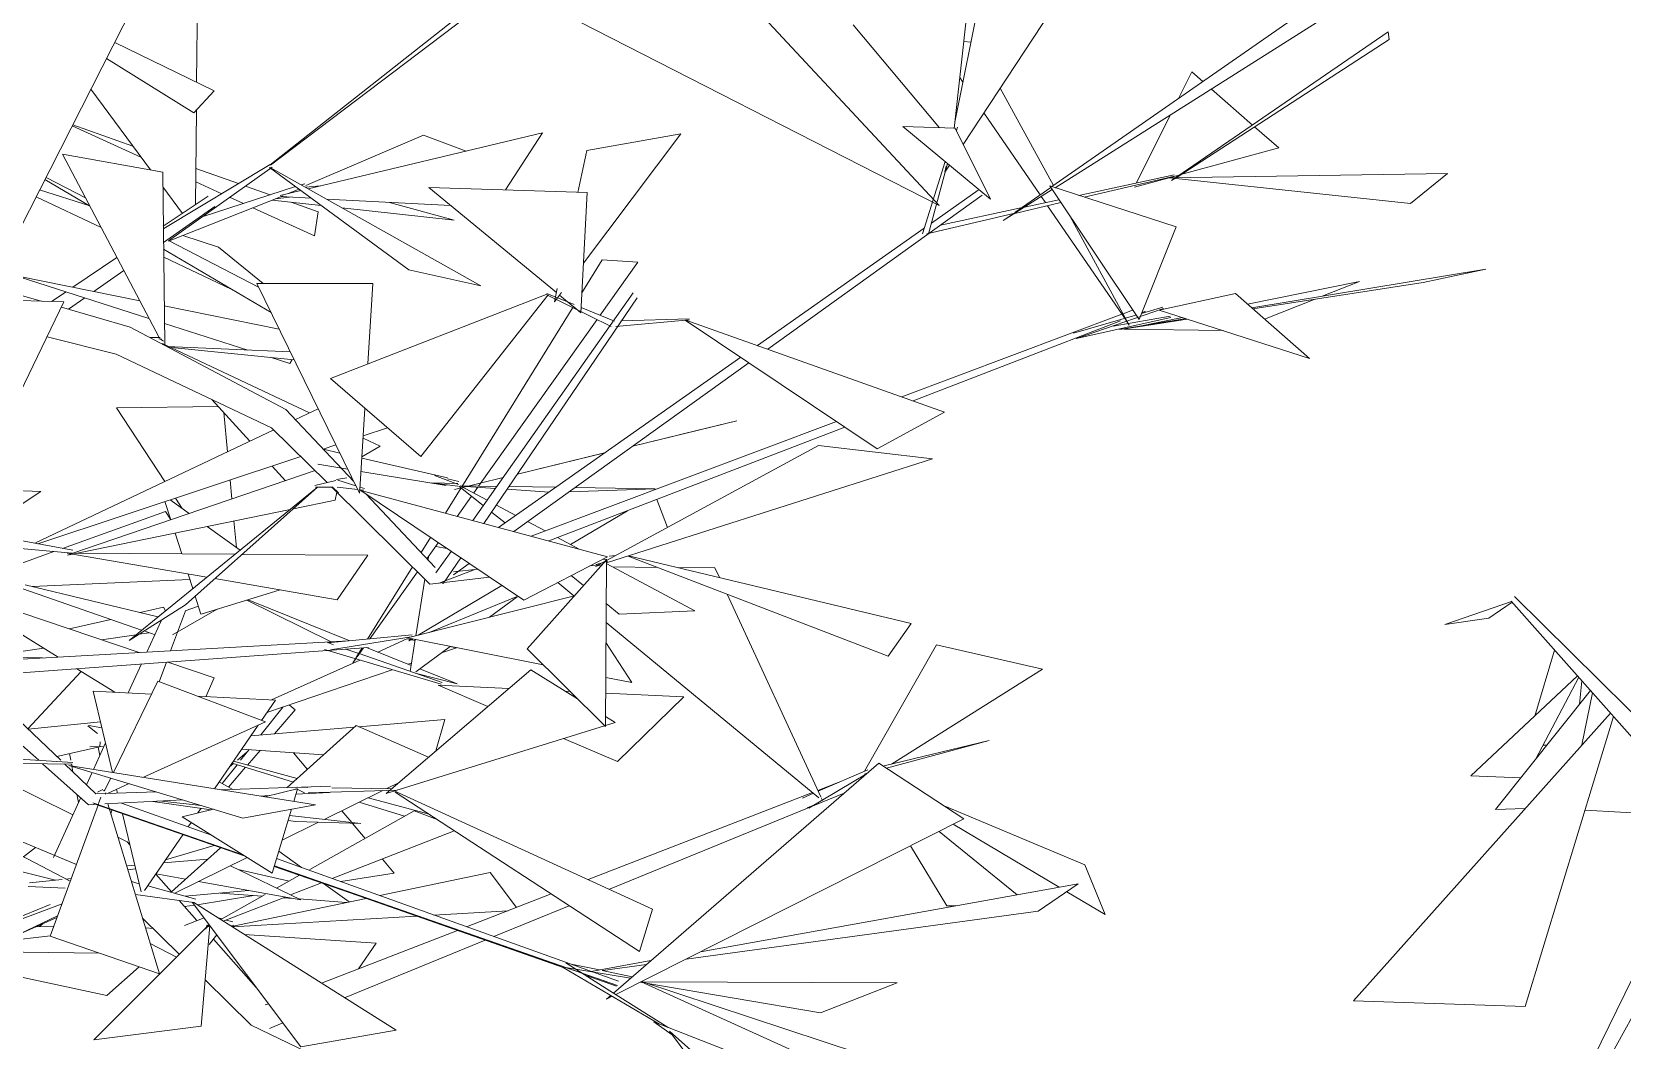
# Model space of a CAD drawing. Header units: millimetres. Extents: x 78096 to 288885, y -20632 to 149556.
# Drawn here: x 252579 to 253251, y 95013 to 95439 of the extents above; entities that cross this region are included whole.
import ezdxf

# ---------------------------------------------------------------- set-up
doc = ezdxf.new("R2010")
doc.units = ezdxf.units.MM
doc.layers.add('G-IMPT', color=8, linetype='Continuous', lineweight=9)
doc.layers.add('L-PLNT', color=71, linetype='Continuous', lineweight=9)

# ---------------------------------------------------------------- blocks, each defined once
blk = doc.blocks.new('ZZ-V - Tree Broadleaf 1 - 3dtree rotund SIMPLU-4826059-TOMH A-A')
at = {"layer": 'G-IMPT'}
for p, q in [((27292.96, 95501.29), (27272.88, 95400.96)), ((27345.53, 95496.75), (27276.35, 95391.52)), ((27160.34, 95479.49), (27266.14, 95365.81)), ((27447.93, 95467.09), (27313.85, 95373.72)), ((26952.56, 95417.8), (26952.9, 95454.07)), ((27081.87, 95457.17), (26983.79, 95382.83)), ((26925.96, 95450.21), (26866.84, 95334.24)), ((26983.61, 95382.99), (27069.84, 95450.76)), ((27266.14, 95365.81), (27101.29, 95449.96)), ((27278.09, 95448.05), (27272.58, 95398.31)), ((27266.32, 95398.63), (27229.95, 95442.07)), ((27430.77, 95446.29), (27315.24, 95373.27)), ((26959.99, 95414.17), (26918.03, 95434.65)), ((27276.65, 95435.07), (27279.63, 95434.69)), ((27455.92, 95439.06), (27364.41, 95376.31)), ((27456.33, 95435.9), (27366.26, 95377.51)), ((27455.92, 95439.06), (27456.33, 95435.9)), ((26914.54, 95427.8), (26951.42, 95404.89)), ((27372.87, 95422.21), (27367.27, 95410.92)), ((27377.58, 95418.1), (27372.87, 95422.21)), ((26907.93, 95414.84), (26933.03, 95380.8)), ((26959.99, 95414.17), (26951.42, 95404.89)), ((27274.96, 95419.76), (27276.26, 95417.86)), ((27292.03, 95415.36), (27314.46, 95374.15)), ((27398.61, 95399.76), (27381.19, 95414.95)), ((26952.07, 95366.13), (26952.45, 95406.01)), ((27285.14, 95404.89), (27308.86, 95370.25)), ((27363.82, 95403.98), (27349.58, 95375.31)), ((26929.01, 95386.24), (26900.05, 95399.39)), ((26925.65, 95390.8), (26900.26, 95399.79)), ((27048.39, 95395.42), (26998.69, 95374.14)), ((27098.6, 95396.4), (26999.69, 95372.8)), ((27066.47, 95388.73), (27048.39, 95395.42)), ((27098.6, 95396.4), (27083.05, 95372.31)), ((27157.08, 95396.01), (27115.93, 95341.34)), ((27117.37, 95388.97), (27157.08, 95396.01)), ((27287.87, 95368.47), (27250.8, 95399.11)), ((27272.9, 95398.43), (27250.8, 95399.11)), ((27287.87, 95368.47), (27272.9, 95398.43)), ((27273.9, 95398.82), (27273.52, 95397.43)), ((27409.73, 95390.06), (27399.45, 95399.02)), ((26895.88, 95387.46), (26936.67, 95309.98)), ((26895.88, 95387.46), (26938.22, 95379.87)), ((27117.37, 95388.97), (27113.59, 95371.32)), ((27409.73, 95390.06), (27368.32, 95378.84)), ((26939.1, 95307.01), (26938.22, 95379.87)), ((26983.61, 95383.06), (26938.77, 95356.1)), ((26984.46, 95382.01), (26940.61, 95350.78)), ((26970.24, 95375.02), (26952.22, 95381.4)), ((27042.24, 95338.6), (26983.29, 95381.83)), ((27072.63, 95331.83), (26983.63, 95381.82)), ((27268.72, 95384.29), (27259.17, 95353.84)), ((27269.74, 95383.45), (27261.72, 95353.84)), ((27270.59, 95382.75), (27268.64, 95379.78)), ((27269.14, 95382.31), (27268.64, 95379.78)), ((26888.5, 95376.72), (26907.37, 95365.62)), ((26905.56, 95369.07), (26888.96, 95377.64)), ((26938.29, 95373.66), (26946.57, 95362.43)), ((26963.14, 95370.75), (26952.16, 95375.74)), ((26994.35, 95373.72), (26954.84, 95360.91)), ((26983.68, 95370.26), (26973.18, 95373.98)), ((26998.2, 95374.97), (26996.69, 95374.48)), ((27004.94, 95374.05), (26998.49, 95373.47)), ((27050.65, 95373.37), (27117.47, 95371.19)), ((27050.65, 95373.37), (27104.51, 95328.97)), ((27313.37, 95373.39), (27298.2, 95362.82)), ((27366.37, 95356.77), (27312.96, 95374.01)), ((27350.62, 95317.56), (27312.96, 95374.01)), ((27365.41, 95378.73), (27325.24, 95370.04)), ((27365.61, 95378.19), (27327.52, 95369.31)), ((27367.97, 95378.74), (27348.7, 95373.53)), ((27363.53, 95377.46), (27480.99, 95379.28)), ((27465.23, 95366.63), (27363.53, 95377.46)), ((27365.73, 95377.16), (27364.41, 95376.31)), ((27465.23, 95366.63), (27480.99, 95379.28)), ((26912.17, 95356.5), (26884.8, 95369.46)), ((26907.39, 95365.58), (26886.25, 95372.32)), ((26957.39, 95369.72), (26938.49, 95356.99)), ((26989.06, 95369.91), (26940.62, 95350.64)), ((26972.33, 95366.58), (26966.51, 95369.22)), ((26984.4, 95368.05), (27005.22, 95365.75)), ((26991.81, 95369.3), (26985.76, 95368.59)), ((26996.61, 95372.06), (26987.86, 95369.97)), ((27001.04, 95368.81), (26988.03, 95369.5)), ((26995.87, 95372.61), (26991.29, 95370.79)), ((27003.9, 95363.11), (26992.43, 95367.16)), ((27059.92, 95365.72), (27007.37, 95368.48)), ((27034, 95367.08), (27061.39, 95359.54)), ((27117.47, 95371.19), (27114.85, 95320.45)), ((27284.44, 95370.09), (27193.85, 95305.07)), ((27282.7, 95372.19), (27262.94, 95358.3)), ((27313.98, 95372.48), (27293.26, 95359.38)), ((27317.64, 95367), (27298.11, 95362.45)), ((27316.82, 95368.22), (27302.28, 95365.08)), ((27309.34, 95369.55), (27311.1, 95366.99)), ((26938.58, 95350.13), (26960.29, 95365.4)), ((27002.39, 95352.94), (26976.24, 95364.81)), ((27003.9, 95363.11), (27002.39, 95352.94)), ((27013.95, 95364.79), (27061.39, 95359.54)), ((27297.55, 95362.32), (27260.93, 95353.77)), ((27300.65, 95364.73), (27266.76, 95357.4)), ((27297.44, 95362.29), (27293.26, 95359.38)), ((27311.99, 95365.68), (27345.13, 95317.29)), ((27321.53, 95361.16), (27346.5, 95315.28)), ((26961.77, 95348.23), (26946.68, 95353.05)), ((27259.9, 95356.16), (27189.46, 95306.63)), ((27366.37, 95356.77), (27350.62, 95317.56)), ((26938.61, 95347.25), (26983.99, 95320.56)), ((26978.75, 95331.25), (26940.96, 95350.77)), ((26980.71, 95332.86), (26961.77, 95348.23)), ((26918.87, 95343.78), (26900.25, 95331.25)), ((26967.12, 95330.48), (26938.65, 95343.96)), ((27115.29, 95328.88), (27123.91, 95342.82)), ((27138.95, 95341.87), (27122.98, 95319.4)), ((27138.95, 95341.87), (27123.91, 95342.82)), ((26850.23, 95335.96), (26886.85, 95325.33)), ((26877.6, 95335.67), (26932.41, 95318.06)), ((26928.5, 95325.5), (26877.91, 95335.8)), ((26909.16, 95329.44), (26921.76, 95338.3)), ((26977.96, 95332.86), (27027.03, 95332.84)), ((26977.96, 95332.86), (27021.36, 95244.23)), ((27027.03, 95332.84), (27024.86, 95298.83)), ((27042.24, 95338.6), (27072.63, 95331.83)), ((27396.51, 95324.05), (27443.73, 95333.65)), ((27497.11, 95338.81), (27398.25, 95322.53)), ((27470.68, 95333.25), (27398.75, 95322.09)), ((27428.02, 95327.44), (27443.73, 95333.65)), ((27497.11, 95338.81), (27470.68, 95333.25)), ((26896.52, 95325.02), (26821.4, 95327.36)), ((26897.38, 95329.32), (26891.24, 95325.19)), ((26898.5, 95321.94), (26905.35, 95326.76)), ((27100.2, 95328.13), (27009.09, 95292.7)), ((27047.2, 95259.71), (27100.99, 95327.99)), ((27137.01, 95328.87), (27069.17, 95232.66)), ((27138.64, 95326.7), (27073.92, 95231.39)), ((27100.2, 95328.11), (27127.71, 95314.71)), ((27100.53, 95328.62), (27112.08, 95323.88)), ((27104.87, 95330.66), (27103.67, 95325.04)), ((27106.62, 95328.96), (27103.67, 95325.04)), ((27105.81, 95327.9), (27111.6, 95323.13)), ((27359.15, 95321.6), (27391.37, 95328.55)), ((27422.63, 95301.17), (27391.37, 95328.55)), ((26896.52, 95325.02), (26847.6, 95224.09)), ((26895.45, 95322.83), (26924.49, 95314.39)), ((26987.45, 95313.49), (26938.9, 95323.38)), ((27064.62, 95246.99), (27111.43, 95322.64)), ((27111.69, 95323.05), (27114.85, 95320.45)), ((27114.97, 95322.69), (27129.06, 95316.9)), ((27343.36, 95319.87), (27250.44, 95284.94)), ((27349.33, 95319.49), (27322.91, 95311.84)), ((27361.01, 95322.26), (27324.2, 95309.64)), ((27347.93, 95321.59), (27343.9, 95320.07)), ((27360.69, 95322.78), (27351.67, 95320.17)), ((27353.39, 95321.07), (27351.78, 95320.45)), ((27422.63, 95301.17), (27359.15, 95321.6)), ((27403.65, 95317.8), (27424.67, 95326.11)), ((26924.49, 95314.39), (26990.23, 95279.62)), ((26938.99, 95315.95), (26974.12, 95304.67)), ((27121.71, 95317.63), (27071.67, 95247.24)), ((27160.78, 95317.42), (27129.58, 95314.71)), ((27160.59, 95317.95), (27132.07, 95317.03)), ((27158.85, 95317.38), (27240.01, 95263.02)), ((27268.51, 95278.52), (27159.22, 95317.38)), ((27342.76, 95316.98), (27255.17, 95283.26)), ((27364, 95318.51), (27324.02, 95309.64)), ((27363.73, 95319.04), (27339.7, 95314.81)), ((27370.48, 95317.96), (27342.41, 95313.34)), ((27348.13, 95314.23), (27342.41, 95313.34)), ((27344.37, 95313.46), (27348.22, 95314.25)), ((27386.23, 95312.89), (27344.37, 95313.46)), ((27345.17, 95317.23), (27346.5, 95315.28)), ((27371.03, 95317.78), (27348.46, 95314.28)), ((27349.53, 95314.51), (27368.94, 95318.46)), ((26889.37, 95310.27), (26918.55, 95303.01)), ((26937.12, 95309.97), (26932.75, 95310.02)), ((26937.86, 95309.28), (26936.59, 95309.51)), ((26938.62, 95308.5), (26936.9, 95309.58)), ((26940.98, 95306.12), (26938.17, 95307.44)), ((26992.15, 95303.88), (26940.06, 95306.16)), ((26918.55, 95303.01), (26984.25, 95271.84)), ((26993.75, 95300.61), (26940.49, 95305.93)), ((27000.24, 95278.2), (26941.61, 95305.82)), ((26983.58, 95301.63), (26991.92, 95298.95)), ((26992.93, 95300.69), (26991.92, 95298.95)), ((27182.36, 95301.63), (27080.1, 95229.73)), ((27185.83, 95299.31), (27086.5, 95228.02)), ((27047.2, 95259.71), (27009.09, 95292.7)), ((26918.74, 95280.32), (26961.7, 95280.84)), ((26918.74, 95280.32), (26939.08, 95249.13)), ((26974.98, 95266.19), (26959.01, 95283.82)), ((26990.23, 95279.62), (27018.86, 95249.34)), ((27003.88, 95279.93), (26994.26, 95275.36)), ((27023.66, 95280.08), (27021.46, 95245.78)), ((26964.03, 95278.27), (26965.58, 95261.73)), ((27222.8, 95274.55), (27093.8, 95226.06)), ((27180.79, 95274.76), (27136.76, 95264.09)), ((27163.81, 95270.7), (27180.79, 95274.76)), ((27268.51, 95278.52), (27240.01, 95263.02)), ((26985.1, 95271), (26884.52, 95223.2)), ((26984.25, 95271.84), (27007.68, 95248.7)), ((27030.1, 95264.13), (27022.86, 95267.54)), ((27033.15, 95271.87), (27022.91, 95268.47)), ((27226.35, 95272.17), (27101.32, 95224.05)), ((27163.81, 95270.7), (27136.84, 95264.15)), ((26996.54, 95259.71), (26885.53, 95222.84)), ((27011.37, 95264.63), (27006.07, 95262.87)), ((27013.05, 95261.21), (27006.14, 95262.79)), ((27058.58, 95250.75), (27022.31, 95259.08)), ((27030.1, 95264.13), (27022.35, 95259.6)), ((27124.88, 95261.22), (27088.13, 95252.32)), ((27124.95, 95261.27), (27088.14, 95252.33)), ((27125.69, 95215.81), (27215.26, 95264.36)), ((27263.44, 95258.78), (27215.26, 95264.36)), ((27002.56, 95253.76), (26899.8, 95218.71)), ((26990.09, 95249.51), (26984.48, 95255.7)), ((27016.39, 95254.38), (27003.79, 95256.48)), ((27057.98, 95247.45), (27021.95, 95253.46)), ((27263.44, 95258.78), (27125.68, 95214.77)), ((27003.61, 95246.75), (26924.01, 95182.07)), ((26947.83, 95197.03), (27003.66, 95246.75)), ((26966.7, 95249.8), (26967.46, 95241.79)), ((27002.5, 95247.45), (27011.36, 95249.59)), ((27002.79, 95246.74), (27009.89, 95246.81)), ((27009.6, 95246.81), (27051.1, 95205.83)), ((27009.74, 95246.95), (27012.5, 95244.44)), ((27011.61, 95249.98), (27015.95, 95250.71)), ((27020.61, 95245.77), (27011.91, 95246.72)), ((27019.85, 95247.32), (27012.16, 95249.72)), ((27023.14, 95245.49), (27021.2, 95245.7)), ((27021.46, 95245.68), (27021.36, 95244.23)), ((27023.49, 95246.19), (27021.53, 95246.8)), ((27062.96, 95248.36), (27051.62, 95248.58)), ((27062.87, 95247.22), (27052.88, 95248.44)), ((27063.23, 95247.97), (27053.05, 95251.64)), ((27057.66, 95235.75), (27064.27, 95246.43)), ((27063.27, 95249.11), (27058.5, 95250.28)), ((27081.99, 95250.84), (27061.43, 95245.85)), ((27081.98, 95250.83), (27061.43, 95245.85)), ((27073.62, 95238.97), (27063.25, 95247.24)), ((27063.92, 95247.37), (27075.28, 95241.32)), ((27063.94, 95247.36), (27079.37, 95247.12)), ((27078.77, 95246.27), (27064.13, 95247.25)), ((27071.33, 95246.77), (27069.6, 95244.34)), ((27101.45, 95244.74), (27083.79, 95245.93)), ((27084.55, 95247.05), (27104.3, 95246.75)), ((27109.99, 95244.88), (27146.24, 95246.12)), ((27112.42, 95246.63), (27146.24, 95246.12)), ((26886.75, 95244.98), (26862.17, 95228.73)), ((26886.75, 95244.98), (26872, 95245.48)), ((26939.17, 95240.66), (26941.63, 95232.98)), ((26941.44, 95241.41), (26949.45, 95235.65)), ((26943.64, 95242.14), (26946.49, 95237.77)), ((26993.47, 95237.67), (27011.02, 95241.27)), ((27011.76, 95244.67), (27011.02, 95241.27)), ((27090.7, 95199.02), (27021.88, 95245.33)), ((27126.12, 95217.4), (27021.88, 95245.33)), ((27024.01, 95243.9), (27053.33, 95212.9)), ((27068.62, 95242.96), (27062.56, 95234.43)), ((27079.23, 95239.21), (27087.39, 95234.86)), ((27151.49, 95229.79), (27147.01, 95241.63)), ((26939.38, 95236.55), (26895.96, 95220.91)), ((26898.01, 95218.1), (26992.09, 95237.39)), ((26939.38, 95236.55), (26941.54, 95233.27)), ((26968.33, 95232.52), (26969.38, 95221.31)), ((27082.82, 95231.65), (27077.16, 95236.16)), ((27092.35, 95232.22), (27099.72, 95228.29)), ((27134.57, 95236.85), (27110.51, 95222.54)), ((26943.42, 95227.41), (26946.25, 95218.58)), ((26957.02, 95230.2), (26970.93, 95220.19)), ((27047.4, 95219.16), (27051.33, 95225.51)), ((27105.01, 95225.47), (27114.1, 95220.62)), ((26892.19, 95219.56), (26848.93, 95203.97)), ((26899.93, 95218.85), (26859.28, 95222.57)), ((26900.27, 95220.11), (26874.36, 95224.91)), ((26899.73, 95218.59), (26897.81, 95218.92)), ((26899.26, 95218.91), (26897.81, 95218.92)), ((26968.75, 95218.42), (26901.87, 95218.89)), ((27054.64, 95223.29), (27049.86, 95216.57)), ((27053.56, 95221.78), (27058.22, 95220.88)), ((27060.01, 95219.67), (27053.64, 95210.64)), ((26899.54, 95218.62), (26898.01, 95218.1)), ((26956.83, 95208.74), (26900.09, 95218.53)), ((27024.89, 95218.03), (26971.83, 95218.4)), ((27011.99, 95199.22), (27024.89, 95218.03)), ((27024.78, 95182.6), (27043.68, 95213.15)), ((27050.56, 95217.55), (27050.32, 95216.08)), ((27070.01, 95212), (27054.95, 95206.2)), ((27064.09, 95216.93), (27056.84, 95206.24)), ((27067.68, 95214.51), (27061.11, 95209.8)), ((27061.11, 95211.07), (27071.3, 95212.08)), ((27090.7, 95199.02), (27126.12, 95217.4)), ((27092.13, 95178.52), (27125.69, 95216.03)), ((27118.62, 95213.51), (27122.2, 95213.92)), ((27121.01, 95213.27), (27125.07, 95215.47)), ((27124.1, 95214.26), (27121.01, 95213.27)), ((27126.25, 95215.55), (27121.38, 95214.06)), ((27125.89, 95216.21), (27124.09, 95216.35)), ((27125.22, 95145.62), (27125.69, 95216.03)), ((27125.89, 95214.34), (27163.03, 95194.55)), ((27129.6, 95217.93), (27126.8, 95217.57)), ((27147.23, 95212.91), (27128.27, 95213.07)), ((27244.68, 95175.37), (27134.83, 95217.69)), ((27135.05, 95217.76), (27254.42, 95189.19)), ((27171.51, 95212.7), (27155.6, 95212.84)), ((27171.51, 95212.7), (27173.42, 95208.57)), ((26880.12, 95205.56), (26936.2, 95191.97)), ((26883.13, 95204.83), (26949.71, 95207.77)), ((26948.97, 95210.09), (26950.94, 95203.95)), ((27011.99, 95199.22), (26960.3, 95208.14)), ((27045.88, 95210.98), (27025.77, 95182.69)), ((27049, 95207.89), (27045.16, 95184)), ((27081.45, 95205.25), (27046.12, 95184.24)), ((27051.1, 95205.83), (27076.32, 95208.7)), ((27056.53, 95205.99), (27056.58, 95206.24)), ((27111.95, 95200.85), (27105.1, 95206.5)), ((27116.01, 95205.21), (27110.73, 95209.41)), ((26879.12, 95203.88), (26929.33, 95186.39)), ((26951.97, 95200.72), (26954.39, 95193.16)), ((26987.84, 95203.38), (26954.41, 95193.11)), ((26973.74, 95199.05), (27009.45, 95181.44)), ((27017.31, 95181.9), (26974.34, 95199.24)), ((27041.59, 95183.1), (27112.15, 95200.9)), ((27088.26, 95200.67), (27050.85, 95185.44)), ((27076.2, 95191.83), (27087.91, 95200.52)), ((27176.66, 95201.57), (27216.22, 95115.98)), ((27479.74, 95188.82), (27507.98, 95198.55)), ((27507.85, 95198.68), (27580.01, 95117.16)), ((27509.23, 95200.59), (27583.27, 95127.32)), ((26894.01, 95175.02), (26862.2, 95194.78)), ((26928.3, 95176.92), (26867.75, 95197.37)), ((26947.83, 95197.03), (26924.01, 95182.07)), ((26938.62, 95196.1), (26928.66, 95193.8)), ((26939.39, 95194.57), (26938.62, 95196.1)), ((26947.8, 95194.53), (26941.58, 95177.66)), ((26961.19, 95195.19), (26942.31, 95184.35)), ((26953.3, 95196.58), (26947.77, 95194.58)), ((27131.08, 95193.2), (27125.57, 95197.59)), ((27131.08, 95193.2), (27163.03, 95194.55)), ((27498.44, 95191.43), (27508.24, 95198.25)), ((26916.29, 95190.94), (26898.79, 95186.89)), ((26932.54, 95185.27), (26928.08, 95184.62)), ((26930.34, 95186.04), (26934.98, 95184.42)), ((26937.65, 95190.64), (26931.51, 95177.1)), ((27215.4, 95115.57), (27125.51, 95189.67)), ((27244.68, 95175.37), (27254.42, 95189.19)), ((27498.44, 95191.43), (27479.74, 95188.82)), ((26887.98, 95178.76), (26851.97, 95173.5)), ((26852.47, 95166.39), (27025.21, 95179.11)), ((27016.68, 95181.84), (26852.7, 95172.72)), ((26926.95, 95184.46), (26912.32, 95182.32)), ((27043.66, 95184.36), (27007.81, 95181.01)), ((27010.37, 95180.23), (27008.21, 95180.98)), ((27043.98, 95183.65), (27009.09, 95178.13)), ((27021.02, 95176.52), (27015.62, 95178.4)), ((27019.94, 95174.77), (27022.5, 95178.91)), ((27023.11, 95178.96), (27020.4, 95175.14)), ((27043.15, 95171.48), (27024.38, 95179.05)), ((27041.38, 95182.69), (27029.1, 95177.15)), ((27043.02, 95182.4), (27041.38, 95182.69)), ((27099, 95171.69), (27041.59, 95183.1)), ((27043.55, 95182.71), (27042.22, 95181.92)), ((27043.95, 95182.63), (27042.22, 95181.92)), ((27044.91, 95182.44), (27042.75, 95168.97)), ((27044.85, 95182.07), (27043.28, 95182.35)), ((27045.17, 95168.8), (27059.61, 95179.52)), ((27062.27, 95178.97), (27055.97, 95176.81)), ((27062.27, 95178.97), (27059.53, 95179.45)), ((27092.13, 95178.52), (27125.22, 95145.62)), ((27136.42, 95164.25), (27125.46, 95181.12)), ((27234.72, 95126.84), (27265.08, 95180.14)), ((27309.86, 95169.94), (27265.08, 95180.14)), ((26887.42, 95174.65), (26863.47, 95175.18)), ((26929.25, 95172.13), (26923.68, 95159.88)), ((26939.82, 95172.9), (26936.74, 95164.54)), ((26960.03, 95166.21), (26940.34, 95172.86)), ((27021.52, 95173.73), (26984.23, 95156.9)), ((27055.81, 95163.59), (27006.55, 95178.15)), ((27018.6, 95172.61), (27019.93, 95174.76)), ((27020.13, 95174.75), (27018.6, 95172.61)), ((27056.21, 95164.29), (27021.15, 95176.48)), ((27043.31, 95172.48), (27041.88, 95171.99)), ((27517.78, 95150.11), (27526.17, 95177.99)), ((26858.79, 95166.14), (26895.17, 95131.4)), ((26903.85, 95168.91), (26881.24, 95144.7)), ((26917.94, 95160.16), (26901.94, 95170.09)), ((26960.03, 95166.21), (26956.41, 95158.27)), ((27035.17, 95169.69), (26982.23, 95151.58)), ((27093.73, 95169.69), (27032.6, 95117.44)), ((27062.55, 95163.65), (27044.85, 95168.24)), ((27062.55, 95163.65), (27046.8, 95170)), ((27093.73, 95169.69), (27113.4, 95157.37)), ((27136.42, 95164.25), (27125.36, 95166.45)), ((27309.86, 95169.94), (27246.02, 95129.76)), ((27490.73, 95124.82), (27535.88, 95167.02)), ((27536.37, 95166.46), (27518.12, 95131.78)), ((27536.69, 95155.06), (27537.74, 95164.92)), ((26933.52, 95159.39), (26908.9, 95160.6)), ((26917.07, 95126.27), (26908.9, 95160.6)), ((26936.13, 95164.77), (26917.39, 95126.22)), ((26981.61, 95147.65), (26936.13, 95164.77)), ((26985.83, 95156.83), (26952.95, 95158.44)), ((27084.4, 95161.72), (27054.55, 95163.15)), ((27075.58, 95154.18), (27054.55, 95163.15)), ((27110.28, 95160.47), (27108.29, 95160.57)), ((27158.42, 95158.16), (27125.31, 95159.75)), ((27501.26, 95110.64), (27541.32, 95160.87)), ((27537.73, 95137.93), (27542.2, 95159.88)), ((26979.72, 95142.14), (26989.12, 95153.94)), ((26985.83, 95156.83), (26979.96, 95148.27)), ((26994.14, 95152.75), (26985.42, 95142.61)), ((26994.14, 95152.75), (26991.62, 95154.79)), ((27158.42, 95158.16), (27130.31, 95130.84)), ((26911.98, 95147.66), (26881.43, 95144.52)), ((26910.65, 95142.67), (26906.55, 95146.03)), ((26912.58, 95145.13), (26906.97, 95146.05)), ((26981.61, 95147.65), (26929.9, 95124.21)), ((26978.59, 95146.28), (26960.1, 95119.38)), ((26975.5, 95141.79), (27019.17, 95145.41)), ((26990.8, 95119.85), (27019.94, 95146.1)), ((27050.51, 95132.75), (27019.94, 95146.1)), ((27021.14, 95145.58), (27057.36, 95148.58)), ((27124.88, 95145.95), (27032.6, 95117.44)), ((27053.6, 95135.39), (27057.36, 95148.58)), ((27129.41, 95147.35), (27125.22, 95146.06)), ((27125.25, 95149.95), (27129.41, 95147.35)), ((27441.16, 95029.81), (27549.73, 95151.37)), ((27550.99, 95149.95), (27513.69, 95027.38)), ((26875.13, 95140.97), (26885.89, 95131.4)), ((26914.1, 95138.76), (26909.01, 95127.56)), ((26911.83, 95139.25), (26911.7, 95137.14)), ((27130.31, 95130.84), (27107.48, 95140.57)), ((27287.32, 95139.8), (27243, 95129.02)), ((27287.32, 95139.8), (27244, 95128.05)), ((26866.63, 95132.65), (26900.24, 95130.45)), ((26912.16, 95137.25), (26893.45, 95133.04)), ((26899.43, 95131.4), (26898.91, 95134.27)), ((26913.4, 95137.22), (26907.43, 95137.13)), ((26911.66, 95133.4), (26910.97, 95136.98)), ((26973.97, 95134.93), (26969.76, 95131.4)), ((26971.15, 95131.4), (26974.76, 95135.93)), ((27006.12, 95133.65), (26971.63, 95136.16)), ((26979.37, 95135.59), (26974.04, 95129.41)), ((26999.32, 95127.53), (26993.42, 95134.57)), ((27522.91, 95137.78), (27521.27, 95137.77)), ((26859.28, 95128.63), (26900.28, 95108.34)), ((26899.99, 95129.84), (26868.08, 95130.16)), ((26887.49, 95129.96), (26906.94, 95112.65)), ((26896.77, 95129.87), (26910.05, 95117.19)), ((26972.08, 95106.99), (26898.64, 95129.22)), ((27002.78, 95112.54), (26898.64, 95129.22)), ((26900.31, 95126.49), (26899.71, 95129.85)), ((26908.42, 95126.26), (26906.04, 95121.02)), ((26963.32, 95121.58), (26969.67, 95129.55)), ((26973.22, 95128.45), (26966.03, 95120.1)), ((26968.13, 95130.03), (26966.45, 95128.62)), ((26993.43, 95122.22), (26967.54, 95130.21)), ((26968.1, 95131.02), (26995.08, 95123.7)), ((27128.67, 95033.09), (27240.71, 95130.2)), ((27235.46, 95125.65), (27211.16, 95111.19)), ((27236.04, 95127.42), (27215.13, 95118.33)), ((27234.6, 95125.49), (27235.93, 95126.05)), ((27276.68, 95106.68), (27240.71, 95130.2)), ((27490.73, 95124.82), (27511.92, 95124.01)), ((26910.05, 95117.19), (26935.58, 95118.03)), ((26912.88, 95119.05), (26910.68, 95118)), ((26913.47, 95118.76), (26913.01, 95118.71)), ((26916.26, 95123.88), (26913.55, 95118.32)), ((26924, 95121.54), (26915.24, 95117.57)), ((26919.16, 95117.49), (26918.76, 95119.16)), ((26962.09, 95122.27), (26967.84, 95119.1)), ((26962.88, 95118.93), (26995.08, 95119.99)), ((26981.27, 95115.99), (26994.98, 95119.31)), ((26993.61, 95114.01), (26995.23, 95119.37)), ((26994.46, 95119.56), (26998.18, 95117.73)), ((26994.77, 95120.11), (26999.48, 95119.97)), ((26996.88, 95120.05), (27009.1, 95120.45)), ((27037.23, 95118.83), (26999.64, 95117.73)), ((27031.23, 95118.66), (27006.47, 95106.43)), ((27009.62, 95119.81), (27034.91, 95119.42)), ((27037.83, 95121.92), (27032.84, 95119.45)), ((27145.13, 95068.58), (27036.05, 95118.51)), ((27036.48, 95117.95), (27139.65, 95050.61)), ((27223.59, 95122.01), (27214.98, 95118.67)), ((26829.8, 95116.59), (26899.16, 95080.29)), ((26830.39, 95117.12), (26901.77, 95087.44)), ((26890.7, 95057.11), (26911.06, 95112.89)), ((26903.59, 95115.63), (26892.13, 95090.4)), ((26902.63, 95113.52), (26902, 95117.05)), ((26906.94, 95112.65), (26911.04, 95112.86)), ((26908.77, 95113.51), (26972.1, 95091.45)), ((26973.01, 95090.88), (26909.23, 95112.99)), ((26911.17, 95113.2), (26912.12, 95115.81)), ((26913.74, 95112.99), (26946.77, 95114.65)), ((26914.34, 95117.67), (26913.91, 95117.05)), ((26936.89, 95041.14), (26915.02, 95113.06)), ((26958.89, 95099.72), (26920.87, 95113.35)), ((26958.76, 95110.54), (26934.11, 95114.01)), ((26937.85, 95114.2), (26954.47, 95112.32)), ((26954.44, 95111.14), (26953.08, 95109.16)), ((26972.08, 95106.99), (27002.78, 95112.54)), ((26979.44, 95116.28), (26983.29, 95116.47)), ((26994.52, 95117.04), (27008.67, 95117.75)), ((27040.34, 95107.76), (27021.16, 95113.68)), ((27025.02, 95115.59), (27050.82, 95108.59)), ((27212.71, 95117.79), (27117.97, 95081.02)), ((27226.07, 95117.5), (27126.92, 95076.92)), ((27213.11, 95117.46), (27208.45, 95115.43)), ((27212.88, 95112.38), (27210.44, 95111.26)), ((27216.39, 95115.62), (27216.94, 95114.41)), ((27327.75, 95087.25), (27268.36, 95112.12)), ((26972.59, 95091.14), (26915.61, 95111.11)), ((26916.77, 95110.38), (26916.26, 95108.98)), ((26916.62, 95107.8), (26916.34, 95109.21)), ((26929.08, 95075.82), (26921.22, 95108.83)), ((26946.4, 95107.54), (26959.65, 95110.75)), ((26946.4, 95107.54), (26984.46, 95083.71)), ((26950.29, 95105.1), (26949.02, 95103.25)), ((26984.46, 95083.71), (26992.61, 95110.7)), ((27004.01, 95105.21), (26988.67, 95097.63)), ((26994.53, 95105.49), (26991.18, 95105.96)), ((26991.82, 95108.09), (27021.95, 95104.67)), ((26994.53, 95105.49), (27021.95, 95104.67)), ((27000.4, 95085.32), (27044.38, 95110.03)), ((27018.1, 95105.11), (27013.92, 95110.1)), ((27023.7, 95098.42), (27018.38, 95104.78)), ((27054.21, 95106.38), (27044.38, 95110.03)), ((27276.68, 95106.68), (27129.63, 95032.48)), ((27513.69, 95111.02), (27501.26, 95110.64)), ((27538.93, 95110.33), (27578.15, 95108.06)), ((26892.99, 95080.79), (26812.24, 95100.84)), ((26919.32, 95098.91), (26923.15, 95097.01)), ((26946.77, 95099.98), (26930.59, 95076.43)), ((27061.11, 95101.45), (27009.85, 95081.44)), ((27299.09, 95074.57), (27266.21, 95101.4)), ((27316.94, 95077.78), (27272.17, 95104.41)), ((26879.37, 95090.65), (26884.49, 95094.63)), ((26923.15, 95097.01), (26924.36, 95095.65)), ((26939.47, 95089.35), (26959.96, 95095.4)), ((26941.97, 95075.85), (26962.64, 95094.48)), ((26987.28, 95093.03), (26996.84, 95086.11)), ((27269.48, 95069.96), (27254.13, 95095.31)), ((26926.4, 95087.1), (26923.36, 95086.85)), ((26923.52, 95085.09), (26926.76, 95085.58)), ((26957.24, 95089.61), (26938.61, 95088.09)), ((26973.89, 95090.33), (26943.3, 95075.22)), ((26966.87, 95086.86), (26996.64, 95072.45)), ((26970.04, 95085.32), (26991.58, 95080.37)), ((27130.3, 95036.34), (26985.34, 95086.6)), ((27107.77, 95043.77), (26985.36, 95086.67)), ((26985.4, 95086.81), (27130.3, 95036.34)), ((27130.71, 95038.11), (26986.33, 95089.88)), ((27035.95, 95083.8), (27031.01, 95089.7)), ((27336.35, 95066.23), (27327.75, 95087.25)), ((26881.4, 95078.13), (26897.02, 95077.44)), ((26881.97, 95079.65), (26895.8, 95081.08)), ((26897.34, 95081.24), (26899.59, 95081.48)), ((26928.26, 95079.29), (26925.02, 95080.16)), ((26952.2, 95072.81), (26931.88, 95078.31)), ((26935.31, 95083.3), (26941.94, 95075.83)), ((26947.88, 95081.18), (26935.4, 95083.42)), ((26996.64, 95072.45), (26953.39, 95080.2)), ((26986.35, 95077.43), (26996.06, 95082.89)), ((27005.32, 95079.67), (26992.25, 95074.57)), ((27006.12, 95079.39), (27016.94, 95071.56)), ((27035.95, 95083.8), (27013.4, 95080.17)), ((27076.6, 95084.01), (27029.88, 95074.26)), ((27076.6, 95084.01), (27087.74, 95069.29)), ((27324.92, 95079.22), (27165.43, 95050.55)), ((27324.92, 95079.22), (27308.09, 95067.71)), ((26951.37, 95071.33), (26926.69, 95074.69)), ((26945.19, 95072.17), (26952.7, 95063.7)), ((26974.4, 95076.43), (26947.74, 95074.01)), ((26950.69, 95071.54), (26996.59, 95010.36)), ((27036.83, 95017.41), (26951.37, 95071.29)), ((26976.71, 95074.28), (26952.75, 95070.42)), ((26980.26, 95074.01), (26962.46, 95075.35)), ((26962.71, 95064.14), (26981.47, 95074.69)), ((26989.91, 95073.66), (26963.79, 95063.46)), ((27024.16, 95073.07), (26967.35, 95061.21)), ((26993.53, 95073.01), (26989.1, 95073.34)), ((27015.81, 95071.33), (26995.85, 95072.83)), ((27102.35, 95074.96), (27066.62, 95061.09)), ((27336.35, 95066.23), (27320.08, 95075.91)), ((26893.29, 95064.84), (26831.94, 95038.04)), ((26890.65, 95070.53), (26854.42, 95055.73)), ((26895.69, 95070.77), (26867.99, 95060.43)), ((26893.82, 95065.65), (26871.46, 95055.07)), ((26929.71, 95064.76), (26945.26, 95049.42)), ((26955.72, 95064.84), (26947.37, 95061.69)), ((26951.66, 95070.25), (26947.49, 95069.58)), ((26963.25, 95064.45), (26961.38, 95064.98)), ((27045.46, 95065.6), (26967.69, 95061)), ((27084.15, 95067.89), (27052.81, 95066.04)), ((27109.97, 95069.98), (27078.14, 95056.96)), ((27145.13, 95068.58), (27139.65, 95050.61)), ((27308.09, 95067.71), (27159.27, 95047.44)), ((27269.48, 95069.96), (27273.06, 95069.9)), ((26892.26, 95061.39), (26884.8, 95061.13)), ((26887.53, 95062.33), (26886.16, 95061.18)), ((26957.84, 95062), (26909.1, 95013.26)), ((26934.13, 95060.4), (26930.97, 95060.6)), ((26954.48, 95019.16), (26958.14, 95061.61)), ((26956.29, 95060.53), (26958.16, 95061.59)), ((26957.04, 95061.96), (26956.42, 95060.07)), ((26961.13, 95057.62), (26957.82, 95053.58)), ((26967.88, 95063.12), (26965.01, 95063.94)), ((26968.11, 95061.8), (26966.87, 95061.52)), ((27028.33, 95054.16), (26972.7, 95057.84)), ((27062.7, 95059.57), (27005.3, 95037.29)), ((27569.14, 95060.02), (27495.34, 94908.98)), ((26890.78, 95057.31), (26871.22, 95054.99)), ((26890.7, 95057.11), (26936.89, 95041.14)), ((26944.1, 95048.26), (26932.96, 95054.06)), ((26959.68, 95055.84), (26977.74, 95035.48)), ((27074.45, 95055.45), (27015.06, 95031.14)), ((27028.33, 95054.16), (27020.89, 95043.34)), ((26914.57, 95032.02), (26849.93, 95045.9)), ((26911.53, 95049.91), (26860.77, 95050.64)), ((26928.32, 95044.1), (26914.57, 95032.02)), ((27135.89, 95039.36), (27107.59, 95043.97)), ((27128.67, 95033.09), (27108.49, 95045.8)), ((27122.67, 95042.86), (27110.11, 95045.5)), ((27144.45, 95046.78), (27119.2, 95042.24)), ((27142.6, 95045.17), (27124.09, 95042.65)), ((27573.32, 95049.19), (27496.04, 94909.14)), ((26956.16, 95038.67), (26975.6, 95019.51)), ((27148.11, 95019.98), (27107.34, 95043.92)), ((27129.88, 95036.02), (27116.66, 95040.66)), ((27136.57, 95039.94), (27123.82, 95042.62)), ((27141.27, 95037.42), (27139.88, 95037.66)), ((27223.78, 94999.9), (27140.3, 95037.86)), ((27140.5, 95037.97), (27247.92, 95002.48)), ((27248.5, 95037.38), (27140.97, 95037.81)), ((27248.5, 95037.38), (27216.02, 95024.77)), ((27125.63, 95030.47), (27127.5, 95032.08)), ((27128.12, 95031.72), (27125.63, 95030.47)), ((27151.72, 95018.57), (27128.69, 95033.08)), ((27216.02, 95024.77), (27143.1, 95037.11)), ((26982.9, 95028.6), (26981.56, 95028.08)), ((27441.16, 95029.81), (27513.69, 95027.38)), ((26954.48, 95019.16), (26909.1, 95013.26)), ((26975.6, 95019.51), (27116.8, 94951.75)), ((26989, 95020.47), (26983.39, 95018.18)), ((27036.83, 95017.41), (26996.59, 95010.36)), ((27205.73, 94997.51), (27145.75, 95020.9)), ((27153.48, 95015.38), (27145.75, 95020.9)), ((27184.19, 94974.43), (27152.23, 95017.04)), ((27220.19, 94956.76), (27152.23, 95017.04))]:
    blk.add_line(p, q, dxfattribs=at)

msp = doc.modelspace()

# ---------------------------------------------------------------- block references
at = {"layer": 'L-PLNT'}
msp.add_blockref('ZZ-V - Tree Broadleaf 1 - 3dtree rotund SIMPLU-4826059-TOMH A-A', (225696.455, 0), dxfattribs=at)

doc.saveas('drawing.dxf')
